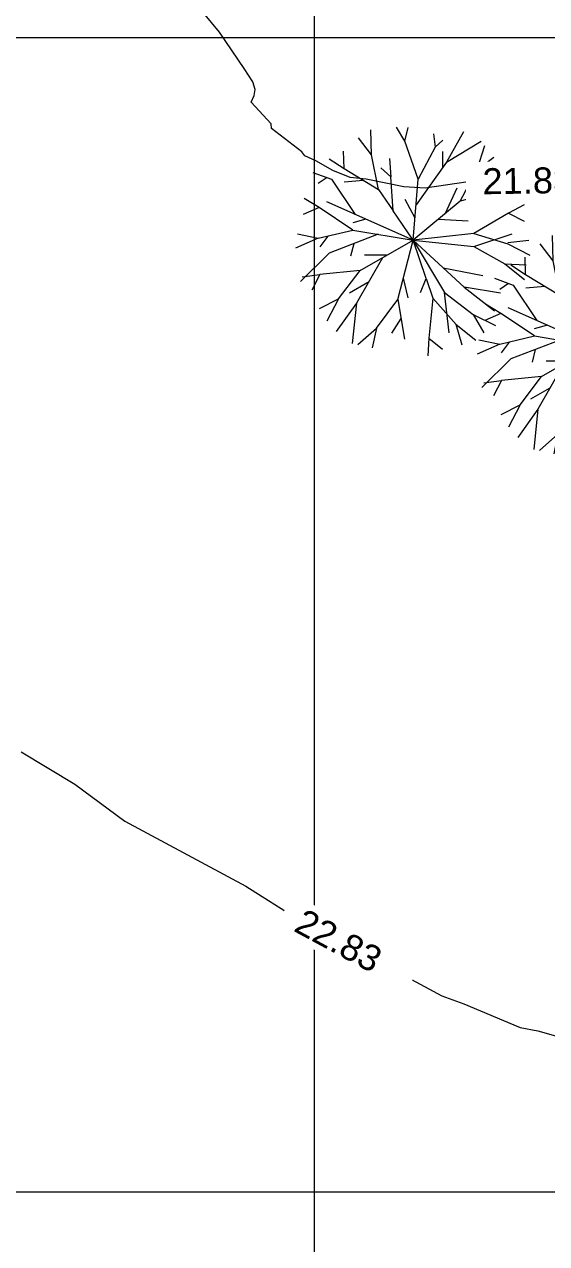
# Model space of a CAD drawing. Header units: metres. Extents: x -207 to 292, y -187 to 169.
# Drawn here: x -162.8 to -140.2, y 16.7 to 69.5 of the extents above; entities that cross this region are included whole.
import ezdxf

# ---------------------------------------------------------------- set-up
doc = ezdxf.new("R2010")
doc.units = ezdxf.units.M
for name, color, linetype, lineweight in [('arboles y arbustos', 7, 'Continuous', 9), ('C-TOPO-LABL', 7, 'Continuous', 9), ('C-TOPO-MAJR', 7, 'Continuous', 35), ('grilla', 7, 'Continuous', 9)]:
    doc.layers.add(name, color=color, linetype=linetype, lineweight=lineweight)
doc.layers.add('PR10-ARQ-PL-001-Emplazamiento-C-1_dwg', color=7, linetype='Continuous', lineweight=9, true_color=0x767676)
doc.styles.add('Arial_2', font='arial.ttf', dxfattribs={"height": 1.125})

# ---------------------------------------------------------------- blocks, each defined once
blk = doc.blocks.new('PR10-ARQ-PL-001-Emplazamiento-C-1_dwg_PR10-ARQ-PL-001-Emplazamiento-WIP-A_dwg_arbolito2-671575-PLANTA EMPLAZAMIENTO-674710-PLANTA EMPLAZAMIENTO ACTUALIZADO')
at = {"layer": 'arboles y arbustos'}
for p, q in [((79, 3660), (-283, 4264)), ((-1368, 3061), (-1929, 3801)), ((1704, 3199), (1704, 2495)), ((3531, 3446), (3194, 2410)), ((1878, 2746), (565, 895)), ((-3295, 2076), (-3678, 1817)), ((-2547, 1888), (-1721, 1960)), ((2336, 1620), (1807, 496)), ((76, 1135), (516, 326)), ((-3637, 777), (-4331, 473)), ((-1609, 271), (-2183, 115)), ((2821, 188), (1534, 261)), ((-3269, -458), (-3616, -929)), ((3068, -911), (4732, -361)), ((-3676, -555), (-4665, -988)), ((-2140, -787), (-2280, -1329)), ((5457, -647), (4542, -746)), ((-716, -1292), (-1676, -1292)), ((1739, -1838), (3454, -2164)), ((4413, -1655), (5341, -1707)), ((-4369, -2226), (-3610, -2120)), ((-2328, -2920), (-1527, -2458)), ((6, -2283), (211, -3139)), ((-2796, -3175), (-3300, -4141)), ((-2023, -3367), (-2208, -5117)), ((-482, -4668), (-87, -4026)), ((3034, -3854), (4001, -4335)), ((-1156, -4443), (-1342, -5303)), ((1114, -4886), (1071, -5652))]:
    blk.add_line(p, q, dxfattribs=at)
at = {"layer": 'arboles y arbustos', "flags": 128}
for points in [[(1385, 3388), (661, 2007), (79, 3660), (221, 4243)], [(-2560, 2465), (-1063, 1554), (-1368, 3061), (-1401, 4150)], [(1322, 3974), (1385, 3388), (1728, 3690)], [(2623, 4059), (1878, 2746), (3390, 3652)], [(-3197, 2891), (-2560, 2465), (-2576, 3223)], [(-589, 2897), (-531, 2106), (-968, 2495)], [(4172, 1505), (2480, 1049), (3194, 2410), (3940, 2964)], [(-3908, 2302), (-3099, 2004), (-2078, 473)], [(-1063, 1554), (-433, 633), (-531, 2106)], [(2480, 1049), (433, -633), (661, 2007)], [(4449, 1960), (3842, 1426), (4838, 1183)], [(-4583, -358), (-3676, -555), (-2181, -197), (-3637, 777), (-4292, 1176)], [(-2181, -197), (433, -633), (-3312, 1026)], [(-1866, -1951), (433, -633), (-433, 633)], [(4577, 540), (3067, -348), (433, -633), (2646, -2675)], [(5254, 901), (4577, 540), (5249, 185)], [(-1080, -381), (-3199, -1193), (-4453, -2432)], [(3067, -348), (4539, -791), (5502, -1281)], [(-230, -3198), (433, -633), (1795, -2906)], [(997, -2297), (433, -633), (3068, -911), (4413, -1655), (5264, -2335)], [(-898, -1396), (-2023, -3367), (-2901, -4596)], [(-3623, -3597), (-2796, -3175), (-1866, -1951), (-3610, -2120), (-3954, -2795)], [(757, -2895), (997, -2297), (1284, -3142)], [(2305, -4291), (1284, -3142), (1114, -4886), (1710, -5354)], [(1996, -4647), (1795, -2906), (3034, -3854), (3507, -4643)], [(4224, -2938), (2646, -2675), (3965, -3695)], [(-1963, -5161), (-1156, -4443), (-230, -3198), (68, -4925)], [(2561, -5184), (2305, -4291), (3157, -4971)]]:
    blk.add_lwpolyline(points, dxfattribs=at)
blk = doc.blocks.new('PR10-ARQ-PL-001-Emplazamiento-C-1_dwg-674643-PLANTA EMPLAZAMIENTO ACTUALIZADO')
at = {"layer": 'C-TOPO-MAJR', "color": 1, "lineweight": 9, "true_color": 0xff0000, "flags": 128}
for points in [[(-139.443, 62.721), (-143.573, 62.659), (-145.449, 62.387), (-146.367, 62.443), (-147.998, 62.781), (-148.689, 62.849), (-149.439, 63.149), (-150.185, 63.575), (-150.655, 63.786), (-150.793, 63.954), (-152.098, 64.971), (-152.12, 65.18), (-152.986, 66.112), (-152.855, 66.398), (-152.817, 66.667), (-152.917, 66.995), (-153.287, 67.566), (-154.36, 69.146), (-155.748, 70.832)], [(-162.959, 37.975), (-160.63, 36.57), (-158.459, 34.969), (-153.215, 32.147), (-150.982, 30.74), (-148.361, 29.329), (-147.346, 28.816), (-144.724, 27.405), (-143.763, 27.059), (-141.33, 26.03), (-140.562, 25.888), (-139.584, 25.611)]]:
    blk.add_lwpolyline(points, dxfattribs=at)
at = {"layer": 'grilla'}
for p, q in [((-150.258, 166.258), (-150.258, -186.737)), ((-207.182, 68.918), (-74.159, 68.918)), ((-207.182, 18.918), (-16.51, 18.918))]:
    blk.add_line(p, q, dxfattribs=at)
at = {"xscale": 0.001, "yscale": 0.001, "zscale": 0.001}
for p in [(-146.4, 60.769), (-138.528, 56.18)]:
    blk.add_blockref('PR10-ARQ-PL-001-Emplazamiento-C-1_dwg_PR10-ARQ-PL-001-Emplazamiento-WIP-A_dwg_arbolito2-671575-PLANTA EMPLAZAMIENTO-674710-PLANTA EMPLAZAMIENTO ACTUALIZADO', p, dxfattribs=at)
at = {"layer": 'C-TOPO-LABL', "char_height": 1.125, "width": 5.2338, "attachment_point": 1, "line_spacing_factor": 0.941778, "style": 'Arial_2'}
for s, insert, rotation in [(' 21.83', (-143.405, 63.231), 0.8658), (' 22.83', (-151.046, 31.422), 331.7068)]:
    blk.add_mtext(s, dxfattribs=dict(at, insert=insert, rotation=rotation))

msp = doc.modelspace()

# ---------------------------------------------------------------- linework, layer by layer
at = {"layer": 'C-TOPO-MAJR', "color": 1, "lineweight": 9, "true_color": 0xff0000, "flags": 128}
for points in [[(-139.443, 62.721), (-143.573, 62.659), (-145.449, 62.387), (-146.367, 62.443), (-147.998, 62.781), (-148.689, 62.849), (-149.439, 63.149), (-150.185, 63.575), (-150.655, 63.786), (-150.793, 63.954), (-152.098, 64.971), (-152.12, 65.18), (-152.986, 66.112), (-152.855, 66.398), (-152.817, 66.667), (-152.917, 66.995), (-153.287, 67.566), (-154.36, 69.146), (-155.748, 70.832)], [(-162.959, 37.975), (-160.63, 36.57), (-158.459, 34.969), (-153.215, 32.147), (-150.982, 30.74), (-148.361, 29.329), (-147.346, 28.816), (-144.724, 27.405), (-143.763, 27.059), (-141.33, 26.03), (-140.562, 25.888), (-139.584, 25.611), (-138.858, 25.499), (-138.263, 25.506), (-137.721, 25.614), (-136.754, 25.709), (-135.703, 26.088), (-135.052, 26.019), (-134.394, 26.013), (-133.961, 25.889), (-133.007, 25.503), (-132.226, 25.145), (-131.643, 24.767), (-131.414, 24.596)]]:
    msp.add_lwpolyline(points, dxfattribs=at)

# ---------------------------------------------------------------- block references
at = {"layer": 'PR10-ARQ-PL-001-Emplazamiento-C-1_dwg', "color": 7}
msp.add_blockref('PR10-ARQ-PL-001-Emplazamiento-C-1_dwg-674643-PLANTA EMPLAZAMIENTO ACTUALIZADO', (0, 0), dxfattribs=at)

# ---------------------------------------------------------------- next in the draw order: texts
at = {"layer": 'C-TOPO-LABL', "char_height": 1.125, "width": 5.74249, "attachment_point": 1, "line_spacing_factor": 0.941778, "style": 'Arial_2', "bg_fill": 3, "box_fill_scale": 1.25, "bg_fill_color": 256, "bg_fill_true_color": 13158600, "bg_fill_transparency": 0}
for s, insert, rotation in [(' 21.83 ', (-143.405, 63.239), 0.8658), (' 22.83 ', (-151.043, 31.429), 331.7068)]:
    msp.add_mtext(s, dxfattribs=dict(at, insert=insert, rotation=rotation))

doc.saveas('drawing.dxf')
